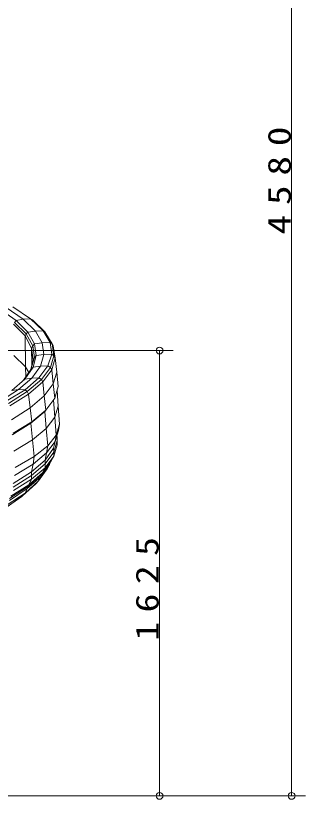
# Model space of a CAD drawing. Units: millimetres on the paper. Extents: x 0 to 420, y -594 to 297.
# Drawn here: x 202.25 to 219.9, y -180.81 to -133.1 of the extents above; entities that cross this region are included whole.
import ezdxf

# ---------------------------------------------------------------- set-up
doc = ezdxf.new("R2010")
doc.units = ezdxf.units.MM
for name, color, linetype, lineweight in [('0_2', 7, 'Continuous', 13), ('2D', 7, 'Continuous', 13), ('2D_DIMENSION', 7, 'Continuous', 13), ('3D_GLINE', 7, 'Continuous', 13)]:
    doc.layers.add(name, color=color, linetype=linetype, lineweight=lineweight)
doc.styles.add('ＭＳ ゴシック', font='')
doc.styles.get('ＭＳ ゴシック').set_extended_font_data('MS Gothic')

msp = doc.modelspace()

# ---------------------------------------------------------------- linework, layer by layer
at = {"layer": '0_2'}
for p, q in [((211.017, -153.488), (211.017, -153.904)), ((211.017, -180.602), (211.017, -180.186)), ((219.066, -180.602), (219.066, -180.186))]:
    msp.add_line(p, q, dxfattribs=at)
for centre in [(211.017, -153.488), (211.017, -180.602), (219.066, -180.602)]:
    msp.add_circle(centre, 0.208, dxfattribs=at)
at = {"layer": '2D'}
for p, q in [((202.274, -151.667), (201.258, -150.948)), ((202.719, -151.583), (201.682, -150.863)), ((203.163, -151.562), (202.084, -150.821)), ((202.19, -151.773), (202.274, -151.667)), ((202.274, -151.667), (202.719, -151.583)), ((202.994, -152.366), (202.274, -151.667)), ((202.719, -151.583), (203.163, -151.562)), ((203.46, -152.302), (202.719, -151.583)), ((203.163, -151.562), (203.269, -151.625)), ((203.925, -152.281), (203.163, -151.562)), ((204.031, -152.345), (203.269, -151.625)), ((202.825, -152.599), (202.126, -151.879)), ((202.888, -152.472), (202.19, -151.773)), ((202.888, -152.472), (202.825, -152.599)), ((203.227, -153.34), (202.825, -152.599)), ((202.825, -152.599), (202.846, -154.483)), ((202.888, -152.472), (202.994, -152.366)), ((203.29, -153.191), (202.888, -152.472)), ((202.994, -152.366), (203.46, -152.302)), ((203.396, -153.086), (202.994, -152.366)), ((203.46, -152.302), (203.925, -152.281)), ((203.862, -153.022), (203.46, -152.302)), ((203.925, -152.281), (204.031, -152.345)), ((204.349, -153.001), (203.925, -152.281)), ((204.031, -152.345), (204.095, -152.472)), ((204.476, -153.086), (204.031, -152.345)), ((204.539, -153.191), (204.095, -152.472)), ((203.29, -153.191), (203.396, -153.086)), ((203.396, -153.086), (203.862, -153.022)), ((203.502, -153.784), (203.396, -153.086)), ((203.862, -153.022), (204.349, -153.001)), ((203.968, -153.721), (203.862, -153.022)), ((204.349, -153.001), (204.476, -153.086)), ((204.454, -153.699), (204.349, -153.001)), ((204.476, -153.086), (204.539, -153.191)), ((204.581, -153.805), (204.476, -153.086)), ((203.29, -153.191), (203.227, -153.34)), ((203.311, -154.059), (203.227, -153.34)), ((203.227, -153.34), (203.248, -154.334)), ((203.396, -153.911), (203.29, -153.191)), ((204.666, -153.932), (204.539, -153.191)), ((202.147, -153.784), (202.846, -154.483)), ((203.311, -154.059), (203.163, -154.694)), ((203.184, -154.631), (203.396, -153.911)), ((203.311, -154.504), (203.502, -153.784)), ((203.396, -153.911), (203.311, -154.059)), ((203.396, -153.911), (203.502, -153.784)), ((203.502, -153.784), (203.968, -153.721)), ((203.756, -154.44), (203.968, -153.721)), ((203.968, -153.721), (204.454, -153.699)), ((204.222, -154.419), (204.454, -153.699)), ((204.37, -154.525), (204.581, -153.805)), ((204.454, -153.699), (204.581, -153.805)), ((204.454, -154.652), (204.666, -153.932)), ((204.581, -153.805), (204.666, -153.932)), ((204.666, -153.932), (204.751, -154.8)), ((202.803, -155.223), (203.311, -154.504)), ((202.846, -154.483), (203.057, -154.821)), ((202.867, -155.096), (202.846, -154.483)), ((203.184, -154.631), (203.311, -154.504)), ((203.248, -155.16), (203.756, -154.44)), ((203.311, -154.504), (203.756, -154.44)), ((203.671, -155.139), (204.222, -154.419)), ((203.756, -154.44), (204.222, -154.419)), ((203.819, -155.245), (204.37, -154.525)), ((204.222, -154.419), (204.37, -154.525)), ((204.37, -154.525), (204.454, -154.652)), ((202.74, -155.287), (203.184, -154.631)), ((203.904, -155.393), (204.454, -154.652)), ((204.454, -154.652), (204.539, -155.52)), ((204.539, -155.52), (204.751, -154.8)), ((204.751, -154.8), (204.835, -155.668)), ((202.02, -155.922), (202.803, -155.223)), ((202.422, -155.858), (203.248, -155.16)), ((202.803, -155.223), (203.248, -155.16)), ((202.825, -155.88), (203.671, -155.139)), ((202.952, -155.985), (203.819, -155.245)), ((203.036, -156.134), (203.904, -155.393)), ((203.248, -155.16), (203.671, -155.139)), ((203.671, -155.139), (203.819, -155.245)), ((203.819, -155.245), (203.904, -155.393)), ((203.904, -155.393), (203.989, -156.239)), ((203.989, -156.239), (204.539, -155.52)), ((204.539, -155.52), (204.645, -156.388)), ((201.322, -156.578), (202.422, -155.858)), ((201.682, -156.578), (202.825, -155.88)), ((201.809, -156.705), (202.952, -155.985)), ((202.02, -155.922), (202.422, -155.858)), ((202.422, -155.858), (202.825, -155.88)), ((202.825, -155.88), (202.952, -155.985)), ((202.952, -155.985), (203.036, -156.134)), ((204.645, -156.388), (204.835, -155.668)), ((204.835, -156.874), (204.772, -155.922)), ((201.893, -156.853), (203.036, -156.134)), ((203.036, -156.134), (203.142, -156.98)), ((203.142, -156.98), (203.989, -156.239)), ((203.989, -156.239), (204.095, -157.107)), ((204.095, -157.107), (204.645, -156.388)), ((204.645, -157.552), (204.56, -156.493)), ((204.645, -157.552), (204.835, -156.874)), ((204.835, -156.874), (204.92, -157.975)), ((201.999, -157.7), (203.142, -156.98)), ((203.142, -156.98), (203.248, -157.827)), ((203.184, -157.912), (204.031, -157.192)), ((203.206, -157.869), (204.073, -157.15)), ((203.248, -157.827), (204.095, -157.107)), ((204.073, -157.15), (204.031, -157.192)), ((204.031, -157.192), (204.116, -158.229)), ((204.095, -157.107), (204.073, -157.15)), ((202.041, -158.61), (203.184, -157.912)), ((202.084, -158.589), (203.206, -157.869)), ((202.105, -158.525), (203.248, -157.827)), ((203.206, -157.869), (203.184, -157.912)), ((203.184, -157.912), (203.269, -158.928)), ((203.248, -157.827), (203.206, -157.869)), ((204.116, -158.229), (204.645, -157.552)), ((204.645, -157.552), (204.73, -158.631)), ((203.269, -158.928), (204.116, -158.229)), ((204.116, -158.229), (204.222, -159.287)), ((204.666, -159.033), (204.857, -158.356)), ((204.73, -158.631), (204.92, -157.975)), ((204.92, -157.975), (204.857, -158.356)), ((204.222, -159.287), (204.73, -158.631)), ((204.73, -158.631), (204.666, -159.033)), ((204.772, -158.97), (204.772, -158.716)), ((202.147, -159.605), (203.269, -158.928)), ((203.269, -158.928), (203.375, -159.944)), ((203.375, -159.944), (204.222, -159.287)), ((204.137, -159.711), (204.666, -159.033)), ((204.222, -159.287), (204.137, -159.711)), ((204.666, -159.033), (204.56, -159.436)), ((204.581, -159.668), (204.772, -158.97)), ((204.581, -159.922), (204.772, -159.224)), ((204.772, -158.97), (204.772, -159.224)), ((203.311, -160.409), (204.137, -159.711)), ((204.052, -160.155), (204.56, -159.436)), ((204.052, -160.388), (204.581, -159.668)), ((204.137, -159.711), (204.052, -160.155)), ((204.56, -159.436), (204.581, -159.668)), ((204.581, -159.668), (204.581, -159.922)), ((202.232, -160.6), (203.375, -159.944)), ((203.227, -160.875), (204.052, -160.155)), ((203.375, -159.944), (203.311, -160.409)), ((203.883, -160.938), (204.412, -160.198)), ((204.052, -160.621), (204.581, -159.922)), ((204.052, -160.155), (204.052, -160.388)), ((204.306, -160.43), (204.349, -160.303)), ((204.581, -159.922), (204.412, -160.198)), ((202.19, -161.087), (203.311, -160.409)), ((203.227, -161.087), (204.052, -160.388)), ((203.311, -160.409), (203.227, -160.875)), ((203.227, -161.319), (204.052, -160.621)), ((203.65, -161.425), (204.179, -160.684)), ((203.777, -161.171), (204.306, -160.43)), ((204.052, -160.621), (203.883, -160.938)), ((204.052, -160.388), (204.052, -160.621)), ((204.306, -160.43), (204.179, -160.684)), ((204.306, -160.43), (204.306, -160.346)), ((202.105, -161.573), (203.227, -160.875)), ((202.105, -161.806), (203.227, -161.087)), ((202.952, -161.891), (203.777, -161.171)), ((202.973, -161.785), (203.798, -161.044)), ((203.057, -161.658), (203.883, -160.938)), ((203.227, -160.875), (203.227, -161.087)), ((203.227, -161.087), (203.227, -161.319)), ((203.777, -161.171), (203.65, -161.425)), ((203.798, -161.044), (203.777, -161.171)), ((203.883, -160.938), (203.798, -161.044)), ((201.957, -162.357), (203.057, -161.658)), ((202.126, -162.018), (203.227, -161.319)), ((202.676, -162.335), (203.481, -161.595)), ((202.825, -162.166), (203.65, -161.425)), ((203.057, -161.658), (202.973, -161.785)), ((203.227, -161.319), (203.057, -161.658)), ((203.65, -161.425), (203.481, -161.595)), ((201.745, -162.886), (202.825, -162.166)), ((201.872, -162.505), (202.973, -161.785)), ((201.872, -162.611), (202.952, -161.891)), ((202.825, -162.166), (202.676, -162.335)), ((202.952, -161.891), (202.825, -162.166)), ((202.973, -161.785), (202.952, -161.891)), ((201.555, -163.119), (202.634, -162.378)), ((201.597, -163.097), (202.676, -162.335)), ((202.676, -162.335), (202.634, -162.378))]:
    msp.add_line(p, q, dxfattribs=at)
at = {"layer": '2D_DIMENSION'}
for p, q in [((219.066, -180.186), (219.066, -104.713)), ((183.303, -153.488), (211.851, -153.488)), ((211.017, -180.186), (211.017, -153.904)), ((193.59, -180.602), (219.899, -180.602)), ((193.59, -180.602), (211.851, -180.602))]:
    msp.add_line(p, q, dxfattribs=at)
at = {"layer": '3D_GLINE'}
msp.add_line((47.708, -180.602), (211.669, -180.602), dxfattribs=at)

# ---------------------------------------------------------------- texts
at = {"layer": '2D_DIMENSION', "char_height": 1.405, "attachment_point": 7, "rotation": 90, "style": 'ＭＳ ゴシック'}
for s, insert in [('\\T1.5;\\W1.25;4580', (219.038, -146.42)), ('\\T1.5;\\W1.2;1625', (210.989, -171.152))]:
    msp.add_mtext(s, dxfattribs=dict(at, insert=insert))

doc.saveas('drawing.dxf')
